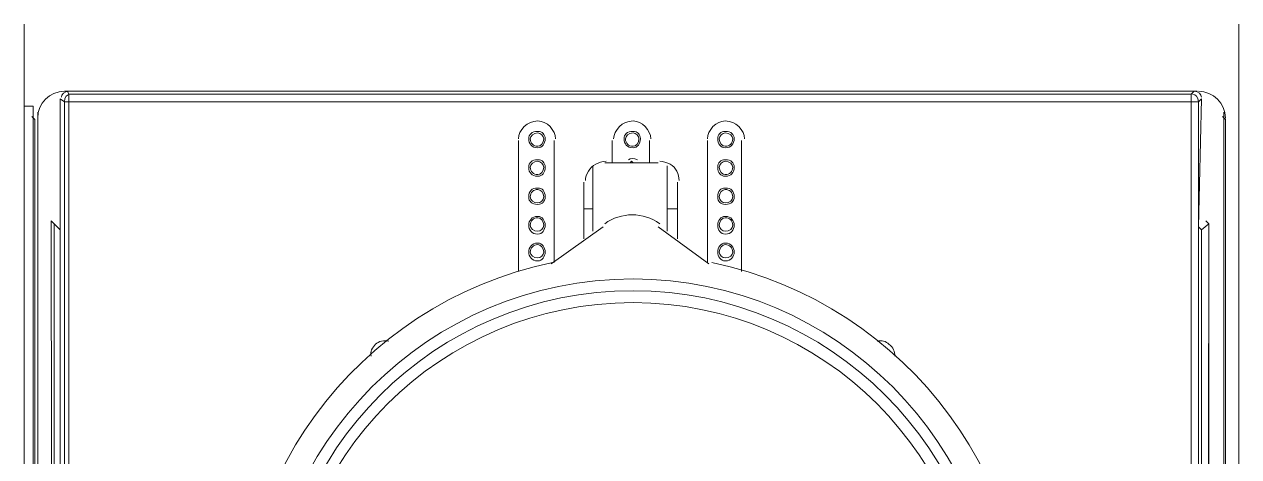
# Model space of a CAD drawing. Header units: metres. Extents: x 2999 to 3164, y 1641 to 1678.
# Drawn here: x 3010.525 to 3011.791, y 1657.293 to 1657.744 of the extents above; entities that cross this region are included whole.
import ezdxf

# ---------------------------------------------------------------- set-up
doc = ezdxf.new("R2010")
doc.units = ezdxf.units.M

msp = doc.modelspace()

# ---------------------------------------------------------------- linework, layer by layer
at = {"color": 7, "linetype": 'Continuous', "lineweight": 20, "true_color": 0x000007}
for points in [[(3010.5247, 1657.7436), (3010.5247, 1655.2155), (3010.5247, 1655.2155)], [(3010.5247, 1657.7436), (3010.5247, 1655.2155), (3010.5247, 1655.2155)], [(3011.7911, 1657.7436), (3011.7911, 1655.2155), (3011.7911, 1655.2155)], [(3011.7911, 1657.7436), (3011.7911, 1655.2155), (3011.7911, 1655.2155)], [(3010.5666, 1655.7447), (3010.5666, 1657.6629), (3010.562, 1657.666), (3010.562, 1657.5295)], [(3011.7477, 1657.6738), (3010.5666, 1657.6738), (3010.5666, 1657.6738)], [(3010.5697, 1657.6738), (3010.5713, 1657.6707), (3010.5713, 1657.6707)], [(3011.7446, 1657.6738), (3010.5697, 1657.6738), (3010.5697, 1657.6738)], [(3010.5713, 1657.6707), (3011.7415, 1657.6707), (3011.7415, 1657.6707)], [(3011.7415, 1657.6629), (3010.5713, 1657.6629), (3010.5713, 1657.6707)], [(3011.7415, 1657.6707), (3011.7446, 1657.6738), (3011.7446, 1657.6738)], [(3011.7492, 1657.6629), (3011.7415, 1657.6629), (3011.7415, 1657.6707)], [(3011.7523, 1657.5295), (3011.7492, 1657.5326), (3011.7523, 1657.666), (3011.7492, 1657.6629), (3011.7492, 1655.9403)], [(3010.5247, 1656.5766), (3010.534, 1656.5781), (3010.534, 1657.6583), (3010.5247, 1657.6583)], [(3010.5666, 1657.6629), (3010.5713, 1657.6629), (3010.5713, 1656.0349)], [(3011.7415, 1655.9403), (3011.7415, 1657.6629), (3011.7415, 1657.6629)], [(3010.5356, 1657.6443), (3010.5325, 1657.6474), (3010.5325, 1657.6474)], [(3010.5356, 1657.6443), (3010.5356, 1655.2248), (3010.5356, 1655.2248)], [(3010.5387, 1657.6521), (3010.5387, 1655.2264), (3010.5387, 1655.2264)], [(3011.7772, 1657.6443), (3011.7741, 1657.6474), (3011.7741, 1657.6474)], [(3011.7756, 1657.6521), (3011.7756, 1655.2264), (3011.7756, 1655.2264)], [(3011.7772, 1657.6443), (3011.7772, 1655.2248), (3011.7772, 1655.2248)], [(3011.04, 1657.6226), (3011.04, 1657.486), (3011.04, 1657.486)], [(3011.0772, 1657.4953), (3011.0772, 1657.6226), (3011.0772, 1657.6226)], [(3011.1378, 1657.6226), (3011.1378, 1657.5993), (3011.1378, 1657.5993)], [(3011.1766, 1657.5993), (3011.1766, 1657.6226), (3011.1766, 1657.6226)], [(3011.2371, 1657.6226), (3011.2371, 1657.4953), (3011.2371, 1657.4953)], [(3011.2728, 1657.486), (3011.2728, 1657.6226), (3011.2728, 1657.6226)], [(3011.1176, 1657.5962), (3011.1176, 1657.5512), (3011.1176, 1657.5512)], [(3011.13, 1657.5993), (3011.1859, 1657.5993), (3011.1859, 1657.5993)], [(3011.1595, 1657.5993), (3011.1579, 1657.6008), (3011.1564, 1657.5993)], [(3011.1952, 1657.5962), (3011.1952, 1657.5512), (3011.1952, 1657.5512)], [(3011.1083, 1657.5791), (3011.1083, 1657.5512), (3011.1083, 1657.5512)], [(3011.206, 1657.5791), (3011.206, 1657.5512), (3011.206, 1657.5512)], [(3011.1176, 1657.5279), (3011.1176, 1657.5512), (3011.1083, 1657.5512), (3011.1083, 1657.5201)], [(3011.206, 1657.5201), (3011.206, 1657.5512), (3011.1952, 1657.5512), (3011.1952, 1657.5279)], [(3010.5558, 1657.5357), (3010.5527, 1657.5388), (3010.5558, 1655.2884)], [(3011.7601, 1655.2884), (3011.757, 1655.2916), (3011.7601, 1657.5357), (3011.757, 1657.5388)], [(3010.562, 1655.29), (3010.562, 1657.5295), (3010.5558, 1657.5357), (3010.5558, 1655.2884)], [(3010.562, 1657.5295), (3010.5589, 1657.5326), (3010.5589, 1657.5326)], [(3011.0741, 1657.4938), (3011.1284, 1657.5326), (3011.1284, 1657.5326)], [(3011.1859, 1657.5326), (3011.2386, 1657.4938), (3011.2386, 1657.4938)], [(3011.7601, 1655.2884), (3011.7601, 1657.5357), (3011.7523, 1657.5295), (3011.7523, 1655.29)]]:
    msp.add_lwpolyline(points, dxfattribs=at)
for points in [[(3010.5666, 1657.6738), (3010.5511, 1657.6738), (3010.5387, 1657.6614), (3010.5387, 1657.6459)], [(3010.5666, 1657.6738), (3010.5511, 1657.6738), (3010.5387, 1657.6614), (3010.5387, 1657.6459)], [(3010.5713, 1657.6738), (3010.5666, 1657.6738), (3010.5635, 1657.6707), (3010.5635, 1657.6676)], [(3010.5728, 1657.6707), (3010.5697, 1657.6707), (3010.5666, 1657.6676), (3010.5666, 1657.6629)], [(3011.7492, 1657.6629), (3011.7492, 1657.6676), (3011.7461, 1657.6707), (3011.743, 1657.6707)], [(3011.7523, 1657.6676), (3011.7523, 1657.6707), (3011.7492, 1657.6738), (3011.7446, 1657.6738)], [(3011.7772, 1657.6459), (3011.7772, 1657.6614), (3011.7647, 1657.6738), (3011.7492, 1657.6738)], [(3011.7772, 1657.6459), (3011.7772, 1657.6614), (3011.7647, 1657.6738), (3011.7492, 1657.6738)], [(3011.1641, 1657.6024), (3011.161, 1657.604), (3011.1564, 1657.604), (3011.1548, 1657.6024)], [(3011.1207, 1657.5977), (3011.1145, 1657.5946), (3011.1098, 1657.5869), (3011.1098, 1657.5807)], [(3011.1315, 1657.6008), (3011.1269, 1657.6008), (3011.1238, 1657.5993), (3011.1207, 1657.5977)], [(3011.1983, 1657.5977), (3011.1952, 1657.5993), (3011.1905, 1657.6008), (3011.1874, 1657.6008)], [(3011.2076, 1657.5807), (3011.2076, 1657.5869), (3011.2045, 1657.5946), (3011.1983, 1657.5977)], [(3011.1874, 1657.5357), (3011.1703, 1657.5481), (3011.1471, 1657.5481), (3011.13, 1657.5357)]]:
    msp.add_open_spline(points, degree=3, dxfattribs=at)
for points, knots in [([(3011.0788, 1657.6241), (3011.0788, 1657.6334), (3011.0695, 1657.6428), (3011.0602, 1657.6428), (3011.0602, 1657.6428), (3011.0493, 1657.6428), (3011.04, 1657.6334), (3011.04, 1657.6241)], [0, 0, 0, 0, 0.125, 0.125, 0.125, 0.125001, 1, 1, 1, 1]), ([(3011.1781, 1657.6241), (3011.1781, 1657.6334), (3011.1688, 1657.6428), (3011.1595, 1657.6428), (3011.1595, 1657.6428), (3011.1486, 1657.6428), (3011.1393, 1657.6334), (3011.1393, 1657.6241)], [0, 0, 0, 0, 0.125, 0.125, 0.125, 0.125001, 1, 1, 1, 1]), ([(3011.2759, 1657.6241), (3011.2759, 1657.6334), (3011.2666, 1657.6428), (3011.2557, 1657.6428), (3011.2557, 1657.6428), (3011.2464, 1657.6428), (3011.2371, 1657.6334), (3011.2371, 1657.6241)], [0, 0, 0, 0, 0.125, 0.125, 0.125, 0.125001, 1, 1, 1, 1]), ([(3011.0679, 1657.6241), (3011.0679, 1657.6288), (3011.0648, 1657.6319), (3011.0602, 1657.6319), (3011.0602, 1657.6319), (3011.0539, 1657.6319), (3011.0508, 1657.6288), (3011.0508, 1657.6241), (3011.0508, 1657.6241), (3011.0508, 1657.6195), (3011.0539, 1657.6148), (3011.0602, 1657.6148), (3011.0602, 1657.6148), (3011.0648, 1657.6148), (3011.0679, 1657.6195), (3011.0679, 1657.6241)], [0, 0, 0, 0, 0.0625, 0.0625, 0.0625, 0.062501, 0.125, 0.125, 0.125, 0.125001, 0.1875, 0.1875, 0.1875, 0.187501, 1, 1, 1, 1]), ([(3011.0664, 1657.6241), (3011.0664, 1657.6272), (3011.0633, 1657.6303), (3011.0602, 1657.6303), (3011.0602, 1657.6303), (3011.0555, 1657.6303), (3011.0524, 1657.6272), (3011.0524, 1657.6241), (3011.0524, 1657.6241), (3011.0524, 1657.6195), (3011.0555, 1657.6164), (3011.0602, 1657.6164), (3011.0602, 1657.6164), (3011.0633, 1657.6164), (3011.0664, 1657.6195), (3011.0664, 1657.6241)], [0, 0, 0, 0, 0.0625, 0.0625, 0.0625, 0.062501, 0.125, 0.125, 0.125, 0.125001, 0.1875, 0.1875, 0.1875, 0.187501, 1, 1, 1, 1]), ([(3011.1672, 1657.6241), (3011.1672, 1657.6288), (3011.1641, 1657.6319), (3011.1595, 1657.6319), (3011.1595, 1657.6319), (3011.1533, 1657.6319), (3011.1502, 1657.6288), (3011.1502, 1657.6241), (3011.1502, 1657.6241), (3011.1502, 1657.6195), (3011.1533, 1657.6148), (3011.1595, 1657.6148), (3011.1595, 1657.6148), (3011.1641, 1657.6148), (3011.1672, 1657.6195), (3011.1672, 1657.6241)], [0, 0, 0, 0, 0.0625, 0.0625, 0.0625, 0.062501, 0.125, 0.125, 0.125, 0.125001, 0.1875, 0.1875, 0.1875, 0.187501, 1, 1, 1, 1]), ([(3011.1657, 1657.6241), (3011.1657, 1657.6272), (3011.1626, 1657.6303), (3011.1595, 1657.6303), (3011.1595, 1657.6303), (3011.1548, 1657.6303), (3011.1517, 1657.6272), (3011.1517, 1657.6241), (3011.1517, 1657.6241), (3011.1517, 1657.6195), (3011.1548, 1657.6164), (3011.1595, 1657.6164), (3011.1595, 1657.6164), (3011.1626, 1657.6164), (3011.1657, 1657.6195), (3011.1657, 1657.6241)], [0, 0, 0, 0, 0.0625, 0.0625, 0.0625, 0.062501, 0.125, 0.125, 0.125, 0.125001, 0.1875, 0.1875, 0.1875, 0.187501, 1, 1, 1, 1]), ([(3011.265, 1657.6241), (3011.265, 1657.6288), (3011.2619, 1657.6319), (3011.2557, 1657.6319), (3011.2557, 1657.6319), (3011.251, 1657.6319), (3011.2479, 1657.6288), (3011.2479, 1657.6241), (3011.2479, 1657.6241), (3011.2479, 1657.6195), (3011.251, 1657.6148), (3011.2557, 1657.6148), (3011.2557, 1657.6148), (3011.2619, 1657.6148), (3011.265, 1657.6195), (3011.265, 1657.6241)], [0, 0, 0, 0, 0.0625, 0.0625, 0.0625, 0.062501, 0.125, 0.125, 0.125, 0.125001, 0.1875, 0.1875, 0.1875, 0.187501, 1, 1, 1, 1]), ([(3011.2635, 1657.6241), (3011.2635, 1657.6272), (3011.2604, 1657.6303), (3011.2557, 1657.6303), (3011.2557, 1657.6303), (3011.2526, 1657.6303), (3011.2495, 1657.6272), (3011.2495, 1657.6241), (3011.2495, 1657.6241), (3011.2495, 1657.6195), (3011.2526, 1657.6164), (3011.2557, 1657.6164), (3011.2557, 1657.6164), (3011.2604, 1657.6164), (3011.2635, 1657.6195), (3011.2635, 1657.6241)], [0, 0, 0, 0, 0.0625, 0.0625, 0.0625, 0.062501, 0.125, 0.125, 0.125, 0.125001, 0.1875, 0.1875, 0.1875, 0.187501, 1, 1, 1, 1]), ([(3011.0679, 1657.5946), (3011.0679, 1657.5993), (3011.0648, 1657.6024), (3011.0602, 1657.6024), (3011.0602, 1657.6024), (3011.0539, 1657.6024), (3011.0508, 1657.5993), (3011.0508, 1657.5946), (3011.0508, 1657.5946), (3011.0508, 1657.5884), (3011.0539, 1657.5853), (3011.0602, 1657.5853), (3011.0602, 1657.5853), (3011.0648, 1657.5853), (3011.0679, 1657.5884), (3011.0679, 1657.5946)], [0, 0, 0, 0, 0.0625, 0.0625, 0.0625, 0.062501, 0.125, 0.125, 0.125, 0.125001, 0.1875, 0.1875, 0.1875, 0.187501, 1, 1, 1, 1]), ([(3011.265, 1657.5946), (3011.265, 1657.5993), (3011.2619, 1657.6024), (3011.2557, 1657.6024), (3011.2557, 1657.6024), (3011.251, 1657.6024), (3011.2479, 1657.5993), (3011.2479, 1657.5946), (3011.2479, 1657.5946), (3011.2479, 1657.5884), (3011.251, 1657.5853), (3011.2557, 1657.5853), (3011.2557, 1657.5853), (3011.2619, 1657.5853), (3011.265, 1657.5884), (3011.265, 1657.5946)], [0, 0, 0, 0, 0.0625, 0.0625, 0.0625, 0.062501, 0.125, 0.125, 0.125, 0.125001, 0.1875, 0.1875, 0.1875, 0.187501, 1, 1, 1, 1]), ([(3011.0664, 1657.5946), (3011.0664, 1657.5977), (3011.0633, 1657.6008), (3011.0602, 1657.6008), (3011.0602, 1657.6008), (3011.0555, 1657.6008), (3011.0524, 1657.5977), (3011.0524, 1657.5946), (3011.0524, 1657.5946), (3011.0524, 1657.59), (3011.0555, 1657.5869), (3011.0602, 1657.5869), (3011.0602, 1657.5869), (3011.0633, 1657.5869), (3011.0664, 1657.59), (3011.0664, 1657.5946)], [0, 0, 0, 0, 0.0625, 0.0625, 0.0625, 0.062501, 0.125, 0.125, 0.125, 0.125001, 0.1875, 0.1875, 0.1875, 0.187501, 1, 1, 1, 1]), ([(3011.2635, 1657.5946), (3011.2635, 1657.5977), (3011.2604, 1657.6008), (3011.2557, 1657.6008), (3011.2557, 1657.6008), (3011.2526, 1657.6008), (3011.2495, 1657.5977), (3011.2495, 1657.5946), (3011.2495, 1657.5946), (3011.2495, 1657.59), (3011.2526, 1657.5869), (3011.2557, 1657.5869), (3011.2557, 1657.5869), (3011.2604, 1657.5869), (3011.2635, 1657.59), (3011.2635, 1657.5946)], [0, 0, 0, 0, 0.0625, 0.0625, 0.0625, 0.062501, 0.125, 0.125, 0.125, 0.125001, 0.1875, 0.1875, 0.1875, 0.187501, 1, 1, 1, 1]), ([(3011.0679, 1657.5636), (3011.0679, 1657.5698), (3011.0648, 1657.5729), (3011.0602, 1657.5729), (3011.0602, 1657.5729), (3011.0539, 1657.5729), (3011.0508, 1657.5698), (3011.0508, 1657.5636), (3011.0508, 1657.5636), (3011.0508, 1657.5589), (3011.0539, 1657.5558), (3011.0602, 1657.5558), (3011.0602, 1657.5558), (3011.0648, 1657.5558), (3011.0679, 1657.5589), (3011.0679, 1657.5636)], [0, 0, 0, 0, 0.0625, 0.0625, 0.0625, 0.062501, 0.125, 0.125, 0.125, 0.125001, 0.1875, 0.1875, 0.1875, 0.187501, 1, 1, 1, 1]), ([(3011.0664, 1657.5636), (3011.0664, 1657.5683), (3011.0633, 1657.5714), (3011.0602, 1657.5714), (3011.0602, 1657.5714), (3011.0555, 1657.5714), (3011.0524, 1657.5683), (3011.0524, 1657.5636), (3011.0524, 1657.5636), (3011.0524, 1657.5605), (3011.0555, 1657.5574), (3011.0602, 1657.5574), (3011.0602, 1657.5574), (3011.0633, 1657.5574), (3011.0664, 1657.5605), (3011.0664, 1657.5636)], [0, 0, 0, 0, 0.0625, 0.0625, 0.0625, 0.062501, 0.125, 0.125, 0.125, 0.125001, 0.1875, 0.1875, 0.1875, 0.187501, 1, 1, 1, 1]), ([(3011.265, 1657.5636), (3011.265, 1657.5698), (3011.2619, 1657.5729), (3011.2557, 1657.5729), (3011.2557, 1657.5729), (3011.251, 1657.5729), (3011.2479, 1657.5698), (3011.2479, 1657.5636), (3011.2479, 1657.5636), (3011.2479, 1657.5589), (3011.251, 1657.5558), (3011.2557, 1657.5558), (3011.2557, 1657.5558), (3011.2619, 1657.5558), (3011.265, 1657.5589), (3011.265, 1657.5636)], [0, 0, 0, 0, 0.0625, 0.0625, 0.0625, 0.062501, 0.125, 0.125, 0.125, 0.125001, 0.1875, 0.1875, 0.1875, 0.187501, 1, 1, 1, 1]), ([(3011.2635, 1657.5636), (3011.2635, 1657.5683), (3011.2604, 1657.5714), (3011.2557, 1657.5714), (3011.2557, 1657.5714), (3011.2526, 1657.5714), (3011.2495, 1657.5683), (3011.2495, 1657.5636), (3011.2495, 1657.5636), (3011.2495, 1657.5605), (3011.2526, 1657.5574), (3011.2557, 1657.5574), (3011.2557, 1657.5574), (3011.2604, 1657.5574), (3011.2635, 1657.5605), (3011.2635, 1657.5636)], [0, 0, 0, 0, 0.0625, 0.0625, 0.0625, 0.062501, 0.125, 0.125, 0.125, 0.125001, 0.1875, 0.1875, 0.1875, 0.187501, 1, 1, 1, 1]), ([(3011.0679, 1657.5341), (3011.0679, 1657.5388), (3011.0648, 1657.5434), (3011.0602, 1657.5434), (3011.0602, 1657.5434), (3011.0539, 1657.5434), (3011.0508, 1657.5388), (3011.0508, 1657.5341), (3011.0508, 1657.5341), (3011.0508, 1657.5295), (3011.0539, 1657.5248), (3011.0602, 1657.5248), (3011.0602, 1657.5248), (3011.0648, 1657.5248), (3011.0679, 1657.5295), (3011.0679, 1657.5341)], [0, 0, 0, 0, 0.0625, 0.0625, 0.0625, 0.062501, 0.125, 0.125, 0.125, 0.125001, 0.1875, 0.1875, 0.1875, 0.187501, 1, 1, 1, 1]), ([(3011.0664, 1657.5341), (3011.0664, 1657.5388), (3011.0633, 1657.5419), (3011.0602, 1657.5419), (3011.0602, 1657.5419), (3011.0555, 1657.5419), (3011.0524, 1657.5388), (3011.0524, 1657.5341), (3011.0524, 1657.5341), (3011.0524, 1657.531), (3011.0555, 1657.5279), (3011.0602, 1657.5279), (3011.0602, 1657.5279), (3011.0633, 1657.5279), (3011.0664, 1657.531), (3011.0664, 1657.5341)], [0, 0, 0, 0, 0.0625, 0.0625, 0.0625, 0.062501, 0.125, 0.125, 0.125, 0.125001, 0.1875, 0.1875, 0.1875, 0.187501, 1, 1, 1, 1]), ([(3011.265, 1657.5341), (3011.265, 1657.5388), (3011.2619, 1657.5434), (3011.2557, 1657.5434), (3011.2557, 1657.5434), (3011.251, 1657.5434), (3011.2479, 1657.5388), (3011.2479, 1657.5341), (3011.2479, 1657.5341), (3011.2479, 1657.5295), (3011.251, 1657.5248), (3011.2557, 1657.5248), (3011.2557, 1657.5248), (3011.2619, 1657.5248), (3011.265, 1657.5295), (3011.265, 1657.5341)], [0, 0, 0, 0, 0.0625, 0.0625, 0.0625, 0.062501, 0.125, 0.125, 0.125, 0.125001, 0.1875, 0.1875, 0.1875, 0.187501, 1, 1, 1, 1]), ([(3011.2635, 1657.5341), (3011.2635, 1657.5388), (3011.2604, 1657.5419), (3011.2557, 1657.5419), (3011.2557, 1657.5419), (3011.2526, 1657.5419), (3011.2495, 1657.5388), (3011.2495, 1657.5341), (3011.2495, 1657.5341), (3011.2495, 1657.531), (3011.2526, 1657.5279), (3011.2557, 1657.5279), (3011.2557, 1657.5279), (3011.2604, 1657.5279), (3011.2635, 1657.531), (3011.2635, 1657.5341)], [0, 0, 0, 0, 0.0625, 0.0625, 0.0625, 0.062501, 0.125, 0.125, 0.125, 0.125001, 0.1875, 0.1875, 0.1875, 0.187501, 1, 1, 1, 1]), ([(3011.0679, 1657.5062), (3011.0679, 1657.5108), (3011.0648, 1657.5155), (3011.0602, 1657.5155), (3011.0602, 1657.5155), (3011.0539, 1657.5155), (3011.0508, 1657.5108), (3011.0508, 1657.5062), (3011.0508, 1657.5062), (3011.0508, 1657.5015), (3011.0539, 1657.4969), (3011.0602, 1657.4969), (3011.0602, 1657.4969), (3011.0648, 1657.4969), (3011.0679, 1657.5015), (3011.0679, 1657.5062)], [0, 0, 0, 0, 0.0625, 0.0625, 0.0625, 0.062501, 0.125, 0.125, 0.125, 0.125001, 0.1875, 0.1875, 0.1875, 0.187501, 1, 1, 1, 1]), ([(3011.0664, 1657.5062), (3011.0664, 1657.5108), (3011.0633, 1657.5139), (3011.0602, 1657.5139), (3011.0602, 1657.5139), (3011.0555, 1657.5139), (3011.0524, 1657.5108), (3011.0524, 1657.5062), (3011.0524, 1657.5062), (3011.0524, 1657.5031), (3011.0555, 1657.5), (3011.0602, 1657.5), (3011.0602, 1657.5), (3011.0633, 1657.5), (3011.0664, 1657.5031), (3011.0664, 1657.5062)], [0, 0, 0, 0, 0.0625, 0.0625, 0.0625, 0.062501, 0.125, 0.125, 0.125, 0.125001, 0.1875, 0.1875, 0.1875, 0.187501, 1, 1, 1, 1]), ([(3011.265, 1657.5062), (3011.265, 1657.5108), (3011.2619, 1657.5155), (3011.2557, 1657.5155), (3011.2557, 1657.5155), (3011.251, 1657.5155), (3011.2479, 1657.5108), (3011.2479, 1657.5062), (3011.2479, 1657.5062), (3011.2479, 1657.5015), (3011.251, 1657.4969), (3011.2557, 1657.4969), (3011.2557, 1657.4969), (3011.2619, 1657.4969), (3011.265, 1657.5015), (3011.265, 1657.5062)], [0, 0, 0, 0, 0.0625, 0.0625, 0.0625, 0.062501, 0.125, 0.125, 0.125, 0.125001, 0.1875, 0.1875, 0.1875, 0.187501, 1, 1, 1, 1]), ([(3011.2635, 1657.5062), (3011.2635, 1657.5108), (3011.2604, 1657.5139), (3011.2557, 1657.5139), (3011.2557, 1657.5139), (3011.2526, 1657.5139), (3011.2495, 1657.5108), (3011.2495, 1657.5062), (3011.2495, 1657.5062), (3011.2495, 1657.5031), (3011.2526, 1657.5), (3011.2557, 1657.5), (3011.2557, 1657.5), (3011.2604, 1657.5), (3011.2635, 1657.5031), (3011.2635, 1657.5062)], [0, 0, 0, 0, 0.0625, 0.0625, 0.0625, 0.062501, 0.125, 0.125, 0.125, 0.125001, 0.1875, 0.1875, 0.1875, 0.187501, 1, 1, 1, 1]), ([(3011.0757, 1657.4953), (3010.8693, 1657.4519), (3010.7296, 1657.261), (3010.7513, 1657.0515), (3010.7513, 1657.0515), (3010.7715, 1656.8419), (3010.9484, 1656.6836), (3011.1595, 1656.6836), (3011.1595, 1656.6836), (3011.369, 1656.6836), (3011.5459, 1656.8419), (3011.5676, 1657.0515), (3011.5676, 1657.0515), (3011.5878, 1657.261), (3011.4481, 1657.4519), (3011.2417, 1657.4953)], [0, 0, 0, 0, 0.0625, 0.0625, 0.0625, 0.062501, 0.125, 0.125, 0.125, 0.125001, 0.1875, 0.1875, 0.1875, 0.187501, 1, 1, 1, 1]), ([(3011.5428, 1657.0934), (3011.5428, 1657.306), (3011.3705, 1657.4782), (3011.1595, 1657.4782), (3011.1595, 1657.4782), (3010.9469, 1657.4782), (3010.7746, 1657.306), (3010.7746, 1657.0934), (3010.7746, 1657.0934), (3010.7746, 1656.8807), (3010.9469, 1656.7085), (3011.1595, 1656.7085), (3011.1595, 1656.7085), (3011.3705, 1656.7085), (3011.5428, 1656.8807), (3011.5428, 1657.0934)], [0, 0, 0, 0, 0.0625, 0.0625, 0.0625, 0.062501, 0.125, 0.125, 0.125, 0.125001, 0.1875, 0.1875, 0.1875, 0.187501, 1, 1, 1, 1]), ([(3011.5319, 1657.0934), (3011.5319, 1657.2998), (3011.3643, 1657.4658), (3011.1595, 1657.4658), (3011.1595, 1657.4658), (3010.9531, 1657.4658), (3010.787, 1657.2998), (3010.787, 1657.0934), (3010.787, 1657.0934), (3010.787, 1656.887), (3010.9531, 1656.7209), (3011.1595, 1656.7209), (3011.1595, 1656.7209), (3011.3643, 1656.7209), (3011.5319, 1656.887), (3011.5319, 1657.0934)], [0, 0, 0, 0, 0.0625, 0.0625, 0.0625, 0.062501, 0.125, 0.125, 0.125, 0.125001, 0.1875, 0.1875, 0.1875, 0.187501, 1, 1, 1, 1]), ([(3011.5195, 1657.0934), (3011.5195, 1657.292), (3011.3581, 1657.4534), (3011.1595, 1657.4534), (3011.1595, 1657.4534), (3010.9593, 1657.4534), (3010.7979, 1657.292), (3010.7979, 1657.0934), (3010.7979, 1657.0934), (3010.7979, 1656.8947), (3010.9593, 1656.7333), (3011.1595, 1656.7333), (3011.1595, 1656.7333), (3011.3581, 1656.7333), (3011.5195, 1656.8947), (3011.5195, 1657.0934)], [0, 0, 0, 0, 0.0625, 0.0625, 0.0625, 0.062501, 0.125, 0.125, 0.125, 0.125001, 0.1875, 0.1875, 0.1875, 0.187501, 1, 1, 1, 1]), ([(3010.905, 1657.4131), (3010.9003, 1657.4146), (3010.8941, 1657.4131), (3010.891, 1657.41), (3010.891, 1657.41), (3010.8879, 1657.4069), (3010.8848, 1657.4022), (3010.8863, 1657.3975)], [0, 0, 0, 0, 0.125, 0.125, 0.125, 0.125001, 1, 1, 1, 1]), ([(3011.4326, 1657.3975), (3011.4326, 1657.4022), (3011.4311, 1657.4069), (3011.4264, 1657.41), (3011.4264, 1657.41), (3011.4233, 1657.4131), (3011.4187, 1657.4146), (3011.414, 1657.4131)], [0, 0, 0, 0, 0.125, 0.125, 0.125, 0.125001, 1, 1, 1, 1])]:
    msp.add_open_spline(points, degree=3, knots=knots, dxfattribs=at)

doc.saveas('drawing.dxf')
